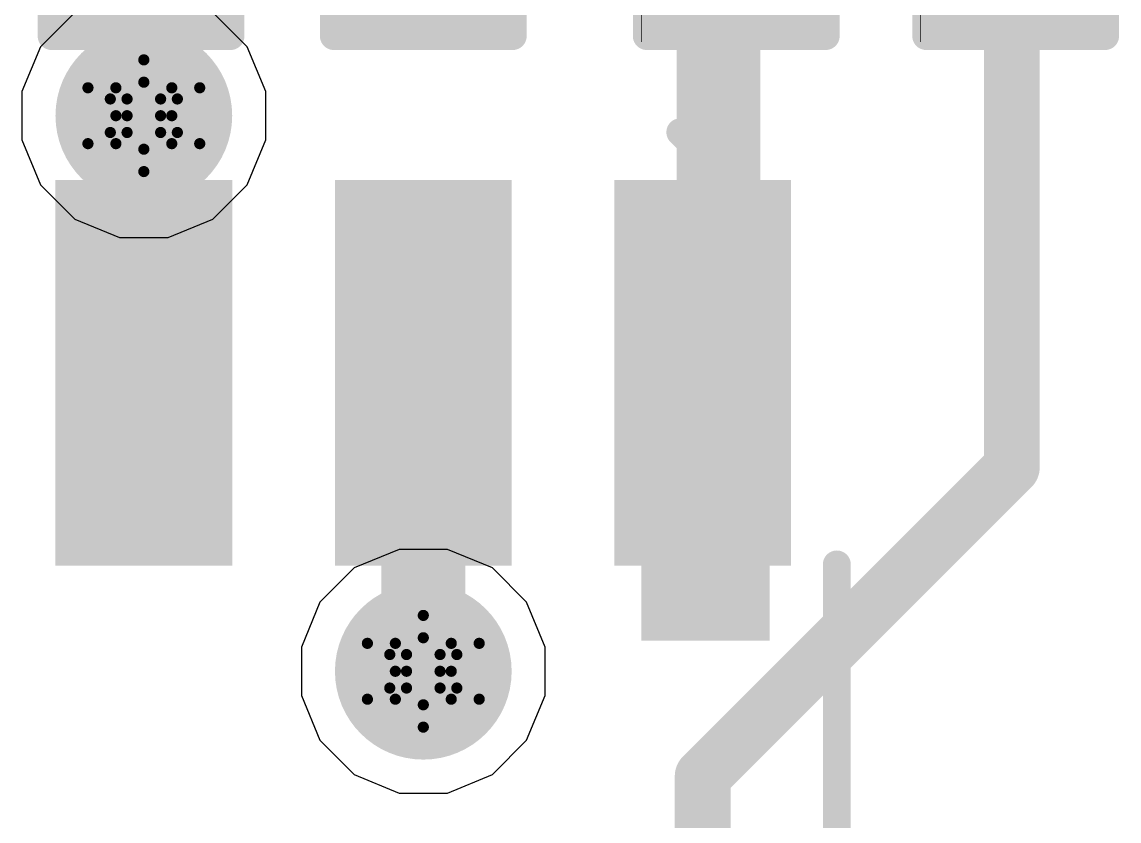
# Model space of a CAD drawing. Header units: inches. Extents: x -5 to 5328, y -4 to 5281.
# Drawn here: x 119.689 to 124.676, y 24.76 to 28.394 of the extents above; entities that cross this region are included whole.
import ezdxf

# ---------------------------------------------------------------- set-up
doc = ezdxf.new("R2010")
doc.units = ezdxf.units.IN
for name, color, linetype in [('Bottom Layer', 5, 'Continuous'), ('Bottom Solder', 6, 'Continuous'), ('Drill Drawing', 1, 'Continuous'), ('Layer 1', 16, 'Continuous'), ('Layer 2', 76, 'Continuous'), ('Top Layer', 1, 'Continuous'), ('Top Overlay', 2, 'Continuous'), ('Top Paste', 8, 'Continuous'), ('Top Solder', 216, 'Continuous'), ('Via Holes', 16, 'Continuous')]:
    doc.layers.add(name, color=color, linetype=linetype)

# ---------------------------------------------------------------- blocks, each defined once
blk = doc.blocks.new('SOIC_8_0_154___3_90___W______9')
at = {"layer": 'Top Layer'}
for points in [[(-3.474999399999999, 1.6050006), (-3.474999399999999, 2.2049994), (-1.92499996, 2.2049994), (-1.92499996, 1.6050006)], [(-3.474999399999999, 0.3350005999999998), (-3.474999399999999, 0.9349993999999998), (-1.92499996, 0.9349994), (-1.92499996, 0.3350006000000001)], [(-3.474999399999999, -0.9349994), (-3.474999399999999, -0.3350006000000001), (-1.92499996, -0.3350005999999998), (-1.92499996, -0.9349993999999998)]]:
    blk.add_hatch(color=1, dxfattribs=at).paths.add_polyline_path(points)
at = {"layer": 'Top Overlay'}
blk.add_hatch(color=2, dxfattribs=at).paths.add_polyline_path([(-1.8381091, 1.62560508), (-1.4825091, 1.62560508), (-1.4825091, 2.20980508), (-1.8381091, 2.20980508)])
at = {"layer": 'Top Paste'}
for points in [[(-3.474999399999999, 1.6050006), (-3.474999399999999, 2.2049994), (-1.92499996, 2.2049994), (-1.92499996, 1.6050006)], [(-3.474999399999999, 0.3350005999999998), (-3.474999399999999, 0.9349993999999998), (-1.92499996, 0.9349994), (-1.92499996, 0.3350006000000001)], [(-3.474999399999999, -0.9349994), (-3.474999399999999, -0.3350006000000001), (-1.92499996, -0.3350005999999998), (-1.92499996, -0.9349993999999998)]]:
    blk.add_hatch(color=8, dxfattribs=at).paths.add_polyline_path(points)
at = {"layer": 'Top Solder'}
for points in [[(-3.5765994, 1.5034006), (-3.5765994, 2.3065994), (-1.82339996, 2.3065994), (-1.82339996, 1.5034006)], [(-3.5765994, 0.2334005999999998), (-3.5765994, 1.0365994), (-1.82339996, 1.0365994), (-1.82339996, 0.2334006000000002)], [(-3.5765994, -1.0365994), (-3.5765994, -0.2334006000000002), (-1.82339996, -0.2334005999999998), (-1.82339996, -1.0365994)]]:
    blk.add_hatch(color=216, dxfattribs=at).paths.add_polyline_path(points)
at = {"layer": 'Top Overlay'}
for points in [[(1.8034, 2.5146, 0.127, 0.127, 0), (-1.8288, 2.5146, 0.127, 0.127, 0)], [(-3.79400054, 1.8034, 0.127, 0.127, 0), (-3.79400308, 2.0574, 0.127, 0.127, 0)], [(-3.66700054, 1.9304, 0.127, 0.127, 0), (-3.79400308, 2.0574, 0.127, 0.127, 0)], [(-3.79400054, 1.8034, 0.127, 0.127, 0), (-3.66700054, 1.9304, 0.127, 0.127, 0)]]:
    blk.add_lwpolyline(points, format="xyseb", dxfattribs=at)
for points in [[(-1.86055, 2.5146, 0.0635, 0.0635, 1), (-1.79705, 2.5146, 0.0635, 0.0635, 1)], [(-3.82575308, 2.0574, 0.0635, 0.0635, 1), (-3.76225308, 2.0574, 0.0635, 0.0635, 1)], [(-3.82575308, 2.0574, 0.0635, 0.0635, 1), (-3.76225308, 2.0574, 0.0635, 0.0635, 1)], [(-3.69875054, 1.9304, 0.0635, 0.0635, 1), (-3.63525054, 1.9304, 0.0635, 0.0635, 1)], [(-3.69875054, 1.9304, 0.0635, 0.0635, 1), (-3.63525054, 1.9304, 0.0635, 0.0635, 1)], [(-3.82575054, 1.8034, 0.0635, 0.0635, 1), (-3.76225054, 1.8034, 0.0635, 0.0635, 1)], [(-3.82575054, 1.8034, 0.0635, 0.0635, 1), (-3.76225054, 1.8034, 0.0635, 0.0635, 1)]]:
    blk.add_lwpolyline(points, format="xyseb", close=True, dxfattribs=at)
blk = doc.blocks.new('R___0402_78')
at = {"layer": 'Top Layer'}
for points in [[(-0.6985, -0.3175), (-0.6985, 0.3174999999999999), (-0.2413000000000001, 0.3175), (-0.2412999999999999, -0.3174999999999999)], [(0.2413000000000001, -0.3175), (0.2412999999999999, 0.3174999999999999), (0.6985, 0.3175), (0.6985, -0.3174999999999999)]]:
    blk.add_hatch(color=1, dxfattribs=at).paths.add_polyline_path(points)
at = {"layer": 'Top Paste'}
for points in [[(-0.6985, -0.3175), (-0.6985, 0.3174999999999999), (-0.2413000000000001, 0.3175), (-0.2412999999999999, -0.3174999999999999)], [(0.2413000000000001, -0.3175), (0.2412999999999999, 0.3174999999999999), (0.6985, 0.3175), (0.6985, -0.3174999999999999)]]:
    blk.add_hatch(color=8, dxfattribs=at).paths.add_polyline_path(points)
at = {"layer": 'Top Solder'}
for points in [[(-0.75350116, -0.3725011600000001), (-0.75350116, 0.3725011599999999), (-0.18629884, 0.3725011600000001), (-0.1862988399999999, -0.3725011599999999)], [(0.18629884, -0.3725011600000001), (0.1862988399999999, 0.3725011599999999), (0.75350116, 0.3725011600000001), (0.75350116, -0.3725011599999999)]]:
    blk.add_hatch(color=216, dxfattribs=at).paths.add_polyline_path(points)
at = {"layer": 'Top Overlay'}
for points in [[(-0.7874, -0.4064, 0.127, 0.127, 0), (-0.7874, 0.4064, 0.127, 0.127, 0)], [(0.7874, 0.4064, 0.127, 0.127, 0), (-0.7874, 0.4064, 0.127, 0.127, 0)], [(0.7874, -0.4064, 0.127, 0.127, 0), (0.7874, 0.4064, 0.127, 0.127, 0)], [(0.7874, -0.4064, 0.127, 0.127, 0), (-0.7874, -0.4064, 0.127, 0.127, 0)], [(0.8128, -0.4318, 0.0032258, 0.0032258, 0), (-0.8128, -0.4318, 0.0032258, 0.0032258, 0)]]:
    blk.add_lwpolyline(points, format="xyseb", dxfattribs=at)
for points in [[(-0.8191499999999999, 0.4064, 0.0635, 0.0635, 1), (-0.7556499999999999, 0.4064, 0.0635, 0.0635, 1)], [(-0.8191499999999999, 0.4064, 0.0635, 0.0635, 1), (-0.7556499999999999, 0.4064, 0.0635, 0.0635, 1)], [(0.7556499999999999, 0.4064, 0.0635, 0.0635, 1), (0.8191499999999999, 0.4064, 0.0635, 0.0635, 1)], [(0.7556499999999999, 0.4064, 0.0635, 0.0635, 1), (0.8191499999999999, 0.4064, 0.0635, 0.0635, 1)], [(-0.8191499999999999, -0.4064, 0.0635, 0.0635, 1), (-0.7556499999999999, -0.4064, 0.0635, 0.0635, 1)], [(-0.8191499999999999, -0.4064, 0.0635, 0.0635, 1), (-0.7556499999999999, -0.4064, 0.0635, 0.0635, 1)], [(0.7556499999999999, -0.4064, 0.0635, 0.0635, 1), (0.8191499999999999, -0.4064, 0.0635, 0.0635, 1)], [(0.7556499999999999, -0.4064, 0.0635, 0.0635, 1), (0.8191499999999999, -0.4064, 0.0635, 0.0635, 1)], [(-0.81360518, -0.4318, 0.0016129, 0.0016129, 1), (-0.8119948199999999, -0.4318, 0.0016129, 0.0016129, 1)], [(0.8119948199999999, -0.4318, 0.0016129, 0.0016129, 1), (0.81360518, -0.4318, 0.0016129, 0.0016129, 1)]]:
    blk.add_lwpolyline(points, format="xyseb", close=True, dxfattribs=at)
blk = doc.blocks.new('R___0402_79')
at = {"layer": 'Top Layer'}
for points in [[(-0.6985, -0.3175), (-0.6985, 0.3174999999999999), (-0.2413000000000001, 0.3175), (-0.2412999999999999, -0.3174999999999999)], [(0.2413000000000001, -0.3175), (0.2412999999999999, 0.3174999999999999), (0.6985, 0.3175), (0.6985, -0.3174999999999999)]]:
    blk.add_hatch(color=1, dxfattribs=at).paths.add_polyline_path(points)
at = {"layer": 'Top Paste'}
for points in [[(-0.6985, -0.3175), (-0.6985, 0.3174999999999999), (-0.2413000000000001, 0.3175), (-0.2412999999999999, -0.3174999999999999)], [(0.2413000000000001, -0.3175), (0.2412999999999999, 0.3174999999999999), (0.6985, 0.3175), (0.6985, -0.3174999999999999)]]:
    blk.add_hatch(color=8, dxfattribs=at).paths.add_polyline_path(points)
at = {"layer": 'Top Solder'}
for points in [[(-0.75350116, -0.3725011600000001), (-0.75350116, 0.3725011599999999), (-0.18629884, 0.3725011600000001), (-0.1862988399999999, -0.3725011599999999)], [(0.18629884, -0.3725011600000001), (0.1862988399999999, 0.3725011599999999), (0.75350116, 0.3725011600000001), (0.75350116, -0.3725011599999999)]]:
    blk.add_hatch(color=216, dxfattribs=at).paths.add_polyline_path(points)
at = {"layer": 'Top Overlay'}
for points in [[(-0.7874, -0.4064, 0.127, 0.127, 0), (-0.7874, 0.4064, 0.127, 0.127, 0)], [(0.7874, 0.4064, 0.127, 0.127, 0), (-0.7874, 0.4064, 0.127, 0.127, 0)], [(0.7874, -0.4064, 0.127, 0.127, 0), (0.7874, 0.4064, 0.127, 0.127, 0)], [(0.7874, -0.4064, 0.127, 0.127, 0), (-0.7874, -0.4064, 0.127, 0.127, 0)], [(0.8128, -0.4318, 0.0032258, 0.0032258, 0), (-0.8128, -0.4318, 0.0032258, 0.0032258, 0)]]:
    blk.add_lwpolyline(points, format="xyseb", dxfattribs=at)
for points in [[(-0.8191499999999999, 0.4064, 0.0635, 0.0635, 1), (-0.7556499999999999, 0.4064, 0.0635, 0.0635, 1)], [(-0.8191499999999999, 0.4064, 0.0635, 0.0635, 1), (-0.7556499999999999, 0.4064, 0.0635, 0.0635, 1)], [(0.7556499999999999, 0.4064, 0.0635, 0.0635, 1), (0.8191499999999999, 0.4064, 0.0635, 0.0635, 1)], [(0.7556499999999999, 0.4064, 0.0635, 0.0635, 1), (0.8191499999999999, 0.4064, 0.0635, 0.0635, 1)], [(-0.8191499999999999, -0.4064, 0.0635, 0.0635, 1), (-0.7556499999999999, -0.4064, 0.0635, 0.0635, 1)], [(-0.8191499999999999, -0.4064, 0.0635, 0.0635, 1), (-0.7556499999999999, -0.4064, 0.0635, 0.0635, 1)], [(0.7556499999999999, -0.4064, 0.0635, 0.0635, 1), (0.8191499999999999, -0.4064, 0.0635, 0.0635, 1)], [(0.7556499999999999, -0.4064, 0.0635, 0.0635, 1), (0.8191499999999999, -0.4064, 0.0635, 0.0635, 1)], [(-0.81360518, -0.4318, 0.0016129, 0.0016129, 1), (-0.8119948199999999, -0.4318, 0.0016129, 0.0016129, 1)], [(0.8119948199999999, -0.4318, 0.0016129, 0.0016129, 1), (0.81360518, -0.4318, 0.0016129, 0.0016129, 1)]]:
    blk.add_lwpolyline(points, format="xyseb", close=True, dxfattribs=at)
blk = doc.blocks.new('C___0402_164')
at = {"layer": 'Top Layer'}
for points in [[(-0.6985, -0.3175), (-0.6985, 0.3174999999999999), (-0.2413000000000001, 0.3175), (-0.2412999999999999, -0.3174999999999999)], [(0.2413025400000001, -0.3175), (0.2413025399999999, 0.3174999999999999), (0.6985025399999999, 0.3175), (0.6985025399999999, -0.3174999999999999)]]:
    blk.add_hatch(color=1, dxfattribs=at).paths.add_polyline_path(points)
at = {"layer": 'Top Paste'}
for points in [[(-0.6985, -0.3175), (-0.6985, 0.3174999999999999), (-0.2413000000000001, 0.3175), (-0.2412999999999999, -0.3174999999999999)], [(0.2413025400000001, -0.3175), (0.2413025399999999, 0.3174999999999999), (0.6985025399999999, 0.3175), (0.6985025399999999, -0.3174999999999999)]]:
    blk.add_hatch(color=8, dxfattribs=at).paths.add_polyline_path(points)
at = {"layer": 'Top Solder'}
for points in [[(-0.7584998799999999, -0.3774998800000001), (-0.7584998799999999, 0.3774998799999999), (-0.1813001200000001, 0.3774998800000001), (-0.1813001199999999, -0.3774998799999999)], [(0.1813026600000001, -0.3774998800000001), (0.1813026599999999, 0.3774998799999999), (0.75850242, 0.3774998800000001), (0.75850242, -0.3774998799999999)]]:
    blk.add_hatch(color=216, dxfattribs=at).paths.add_polyline_path(points)
at = {"layer": 'Top Overlay'}
for points in [[(-0.2794, 0.4064, 0.127, 0.127, 0), (-0.7874, 0.4064, 0.127, 0.127, 0)], [(-0.7874, -0.4064, 0.127, 0.127, 0), (-0.7874, 0.4064, 0.127, 0.127, 0)], [(0.7874, 0.4064, 0.127, 0.127, 0), (0.27940254, 0.40640254, 0.127, 0.127, 0)], [(0.7874, -0.4064, 0.127, 0.127, 0), (0.7874, 0.4064, 0.127, 0.127, 0)], [(-0.2794, -0.4064, 0.127, 0.127, 0), (-0.7874, -0.4064, 0.127, 0.127, 0)], [(0.27940254, -0.40640254, 0.127, 0.127, 0), (0.7874, -0.4064, 0.127, 0.127, 0)]]:
    blk.add_lwpolyline(points, format="xyseb", dxfattribs=at)
for points in [[(-0.8191499999999999, 0.4064, 0.0635, 0.0635, 1), (-0.7556499999999999, 0.4064, 0.0635, 0.0635, 1)], [(-0.8191499999999999, 0.4064, 0.0635, 0.0635, 1), (-0.7556499999999999, 0.4064, 0.0635, 0.0635, 1)], [(-0.31115, 0.4064, 0.0635, 0.0635, 1), (-0.24765, 0.4064, 0.0635, 0.0635, 1)], [(0.24765254, 0.40640254, 0.0635, 0.0635, 1), (0.31115254, 0.40640254, 0.0635, 0.0635, 1)], [(0.7556499999999999, 0.4064, 0.0635, 0.0635, 1), (0.8191499999999999, 0.4064, 0.0635, 0.0635, 1)], [(0.7556499999999999, 0.4064, 0.0635, 0.0635, 1), (0.8191499999999999, 0.4064, 0.0635, 0.0635, 1)], [(-0.8191499999999999, -0.4064, 0.0635, 0.0635, 1), (-0.7556499999999999, -0.4064, 0.0635, 0.0635, 1)], [(-0.8191499999999999, -0.4064, 0.0635, 0.0635, 1), (-0.7556499999999999, -0.4064, 0.0635, 0.0635, 1)], [(-0.31115, -0.4064, 0.0635, 0.0635, 1), (-0.24765, -0.4064, 0.0635, 0.0635, 1)], [(0.24765254, -0.40640254, 0.0635, 0.0635, 1), (0.31115254, -0.40640254, 0.0635, 0.0635, 1)], [(0.7556499999999999, -0.4064, 0.0635, 0.0635, 1), (0.8191499999999999, -0.4064, 0.0635, 0.0635, 1)], [(0.7556499999999999, -0.4064, 0.0635, 0.0635, 1), (0.8191499999999999, -0.4064, 0.0635, 0.0635, 1)]]:
    blk.add_lwpolyline(points, format="xyseb", close=True, dxfattribs=at)
blk = doc.blocks.new('C___0402_165')
at = {"layer": 'Top Layer'}
for points in [[(-0.6985, -0.3175), (-0.6985, 0.3174999999999999), (-0.2413000000000001, 0.3175), (-0.2412999999999999, -0.3174999999999999)], [(0.2413000000000001, -0.3175), (0.2412999999999999, 0.3174999999999999), (0.6985, 0.3175), (0.6985, -0.3174999999999999)]]:
    blk.add_hatch(color=1, dxfattribs=at).paths.add_polyline_path(points)
at = {"layer": 'Top Paste'}
for points in [[(-0.6985, -0.3175), (-0.6985, 0.3174999999999999), (-0.2413000000000001, 0.3175), (-0.2412999999999999, -0.3174999999999999)], [(0.2413000000000001, -0.3175), (0.2412999999999999, 0.3174999999999999), (0.6985, 0.3175), (0.6985, -0.3174999999999999)]]:
    blk.add_hatch(color=8, dxfattribs=at).paths.add_polyline_path(points)
at = {"layer": 'Top Solder'}
for points in [[(-0.7584998799999999, -0.3774998800000001), (-0.7584998799999999, 0.3774998799999999), (-0.1813001200000001, 0.3774998800000001), (-0.1813001199999999, -0.3774998799999999)], [(0.1813001200000001, -0.3774998800000001), (0.1813001199999999, 0.3774998799999999), (0.7584998799999999, 0.3774998800000001), (0.7584998799999999, -0.3774998799999999)]]:
    blk.add_hatch(color=216, dxfattribs=at).paths.add_polyline_path(points)
at = {"layer": 'Top Overlay'}
for points in [[(-0.2794, 0.4064, 0.127, 0.127, 0), (-0.7874, 0.4064, 0.127, 0.127, 0)], [(-0.7874, -0.4064, 0.127, 0.127, 0), (-0.7874, 0.4064, 0.127, 0.127, 0)], [(0.7874, 0.4064, 0.127, 0.127, 0), (0.2794, 0.4064, 0.127, 0.127, 0)], [(0.7874, -0.4064, 0.127, 0.127, 0), (0.7874, 0.4064, 0.127, 0.127, 0)], [(-0.2794, -0.4064, 0.127, 0.127, 0), (-0.7874, -0.4064, 0.127, 0.127, 0)], [(0.7874, -0.4064, 0.127, 0.127, 0), (0.2794, -0.4064, 0.127, 0.127, 0)]]:
    blk.add_lwpolyline(points, format="xyseb", dxfattribs=at)
for points in [[(-0.8191499999999999, 0.4064, 0.0635, 0.0635, 1), (-0.7556499999999999, 0.4064, 0.0635, 0.0635, 1)], [(-0.8191499999999999, 0.4064, 0.0635, 0.0635, 1), (-0.7556499999999999, 0.4064, 0.0635, 0.0635, 1)], [(-0.31115, 0.4064, 0.0635, 0.0635, 1), (-0.24765, 0.4064, 0.0635, 0.0635, 1)], [(0.24765, 0.4064, 0.0635, 0.0635, 1), (0.31115, 0.4064, 0.0635, 0.0635, 1)], [(0.7556499999999999, 0.4064, 0.0635, 0.0635, 1), (0.8191499999999999, 0.4064, 0.0635, 0.0635, 1)], [(0.7556499999999999, 0.4064, 0.0635, 0.0635, 1), (0.8191499999999999, 0.4064, 0.0635, 0.0635, 1)], [(-0.8191499999999999, -0.4064, 0.0635, 0.0635, 1), (-0.7556499999999999, -0.4064, 0.0635, 0.0635, 1)], [(-0.8191499999999999, -0.4064, 0.0635, 0.0635, 1), (-0.7556499999999999, -0.4064, 0.0635, 0.0635, 1)], [(-0.31115, -0.4064, 0.0635, 0.0635, 1), (-0.24765, -0.4064, 0.0635, 0.0635, 1)], [(0.24765, -0.4064, 0.0635, 0.0635, 1), (0.31115, -0.4064, 0.0635, 0.0635, 1)], [(0.7556499999999999, -0.4064, 0.0635, 0.0635, 1), (0.8191499999999999, -0.4064, 0.0635, 0.0635, 1)], [(0.7556499999999999, -0.4064, 0.0635, 0.0635, 1), (0.8191499999999999, -0.4064, 0.0635, 0.0635, 1)]]:
    blk.add_lwpolyline(points, format="xyseb", close=True, dxfattribs=at)

msp = doc.modelspace()

# ---------------------------------------------------------------- hatches: boundary and pattern name
at = {"layer": 'Bottom Layer'}
h = msp.add_hatch(color=5, dxfattribs=at)
edge = h.paths.add_edge_path()
edge.add_arc((120.2433587, 27.96746248), 0.2999994, 0, 360)
h = msp.add_hatch(color=5, dxfattribs=at)
edge = h.paths.add_edge_path()
edge.add_arc((121.51349078, 25.44141978), 0.2999994, 0, 360)
at = {"layer": 'Bottom Solder'}
h = msp.add_hatch(color=6, dxfattribs=at)
edge = h.paths.add_edge_path()
edge.add_arc((120.2433587, 27.96746248), 0.4015993999999999, 0, 360)
h = msp.add_hatch(color=6, dxfattribs=at)
edge = h.paths.add_edge_path()
edge.add_arc((121.51349078, 25.44141978), 0.4015993999999999, 0, 360)
at = {"layer": 'Layer 1'}
h = msp.add_hatch(color=16, dxfattribs=at)
edge = h.paths.add_edge_path()
edge.add_arc((120.2433587, 27.96746248), 0.2999994, 0, 360)
h = msp.add_hatch(color=16, dxfattribs=at)
edge = h.paths.add_edge_path()
edge.add_arc((121.51349078, 25.44141978), 0.2999994, 0, 360)
at = {"layer": 'Layer 2'}
h = msp.add_hatch(color=76, dxfattribs=at)
edge = h.paths.add_edge_path()
edge.add_arc((120.2433587, 27.96746248), 0.2999994, 0, 360)
h = msp.add_hatch(color=76, dxfattribs=at)
edge = h.paths.add_edge_path()
edge.add_arc((121.51349078, 25.44141978), 0.2999994, 0, 360)
at = {"layer": 'Top Layer'}
h = msp.add_hatch(color=1, dxfattribs=at)
edge = h.paths.add_edge_path()
edge.add_arc((120.2433587, 27.96746248), 0.2999994, 0, 360)
h = msp.add_hatch(color=1, dxfattribs=at)
edge = h.paths.add_edge_path()
edge.add_arc((121.51349078, 25.44141978), 0.2999994, 0, 360)
at = {"layer": 'Top Solder'}
h = msp.add_hatch(color=216, dxfattribs=at)
edge = h.paths.add_edge_path()
edge.add_arc((120.2433587, 27.96746248), 0.4015993999999999, 0, 360)
h = msp.add_hatch(color=216, dxfattribs=at)
edge = h.paths.add_edge_path()
edge.add_arc((121.51349078, 25.44141978), 0.4015993999999999, 0, 360)
at = {"layer": 'Via Holes'}
h = msp.add_hatch(color=7, dxfattribs=at)
edge = h.paths.add_edge_path()
edge.add_arc((120.2433587, 27.96746248), 0.1499997, 0, 360)
h = msp.add_hatch(color=7, dxfattribs=at)
edge = h.paths.add_edge_path()
edge.add_arc((121.51349078, 25.44141978), 0.1499997, 0, 360)

# ---------------------------------------------------------------- linework, layer by layer
at = {"layer": 'Bottom Layer'}
for p, q in [((119.92954424, 28.43712118), (119.7737, 28.28127694)), ((120.7130174, 28.28127694), (120.55717316, 28.43712118)), ((119.7737, 28.28127694), (119.6893593, 28.07766037999999)), ((120.7973581, 28.07766037999999), (120.7130174, 28.28127694)), ((119.6893593, 28.07766037999999), (119.6893593, 27.85726458)), ((120.7973581, 27.85726458), (120.7973581, 28.07766037999999)), ((119.6893593, 27.85726458), (119.7737, 27.65364802)), ((120.7130174, 27.65364802), (120.7973581, 27.85726458)), ((119.7737, 27.65364802), (119.92954424, 27.49780377999999)), ((120.55717316, 27.49780377999999), (120.7130174, 27.65364802)), ((119.92954424, 27.49780377999999), (120.1331608, 27.41346308)), ((120.3535566, 27.41346308), (120.55717316, 27.49780377999999)), ((120.1331608, 27.41346308), (120.3535566, 27.41346308))]:
    msp.add_line(p, q, dxfattribs=at)
at = {"layer": 'Drill Drawing'}
for points in [[(120.1163587, 28.09446248, 0.0508, 0.0508, 0), (120.2433587, 28.22146248, 0.0508, 0.0508, 0)], [(120.2433587, 28.22146248, 0.0508, 0.0508, 0), (120.3703587, 28.09446248, 0.0508, 0.0508, 0)], [(120.1671587, 28.04366248, 0.0508, 0.0508, 0), (120.2433587, 28.11986248, 0.0508, 0.0508, 0)], [(120.2433587, 28.11986248, 0.0508, 0.0508, 0), (120.3195587, 28.04366248, 0.0508, 0.0508, 0)], [(119.9893587, 28.09446248, 0.0508, 0.0508, 0), (120.1163587, 27.96746248, 0.0508, 0.0508, 0)], [(119.9893587, 28.09446248, 0.0508, 0.0508, 0), (120.1163587, 28.09446248, 0.0508, 0.0508, 0)], [(120.3703587, 28.09446248, 0.0508, 0.0508, 0), (120.4973587, 28.09446248, 0.0508, 0.0508, 0)], [(120.3703587, 27.96746248, 0.0508, 0.0508, 0), (120.4973587, 28.09446248, 0.0508, 0.0508, 0)], [(120.0909587, 28.04366248, 0.0508, 0.0508, 0), (120.1671587, 27.96746248, 0.0508, 0.0508, 0)], [(120.0909587, 28.04366248, 0.0508, 0.0508, 0), (120.1671587, 28.04366248, 0.0508, 0.0508, 0)], [(120.3195587, 28.04366248, 0.0508, 0.0508, 0), (120.3957587, 28.04366248, 0.0508, 0.0508, 0)], [(120.3195587, 27.96746248, 0.0508, 0.0508, 0), (120.3957587, 28.04366248, 0.0508, 0.0508, 0)], [(119.9893587, 27.84046248, 0.0508, 0.0508, 0), (120.1163587, 27.96746248, 0.0508, 0.0508, 0)], [(120.0909587, 27.89126248, 0.0508, 0.0508, 0), (120.1671587, 27.96746248, 0.0508, 0.0508, 0)], [(120.3195587, 27.96746248, 0.0508, 0.0508, 0), (120.3957587, 27.89126248, 0.0508, 0.0508, 0)], [(120.3703587, 27.96746248, 0.0508, 0.0508, 0), (120.4973587, 27.84046248, 0.0508, 0.0508, 0)], [(120.0909587, 27.89126248, 0.0508, 0.0508, 0), (120.1671587, 27.89126248, 0.0508, 0.0508, 0)], [(120.1671587, 27.89126248, 0.0508, 0.0508, 0), (120.2433587, 27.81506248, 0.0508, 0.0508, 0)], [(120.2433587, 27.81506248, 0.0508, 0.0508, 0), (120.3195587, 27.89126248, 0.0508, 0.0508, 0)], [(120.3195587, 27.89126248, 0.0508, 0.0508, 0), (120.3957587, 27.89126248, 0.0508, 0.0508, 0)], [(119.9893587, 27.84046248, 0.0508, 0.0508, 0), (120.1163587, 27.84046248, 0.0508, 0.0508, 0)], [(120.1163587, 27.84046248, 0.0508, 0.0508, 0), (120.2433587, 27.71346248, 0.0508, 0.0508, 0)], [(120.2433587, 27.71346248, 0.0508, 0.0508, 0), (120.3703587, 27.84046248, 0.0508, 0.0508, 0)], [(120.3703587, 27.84046248, 0.0508, 0.0508, 0), (120.4973587, 27.84046248, 0.0508, 0.0508, 0)], [(121.38649078, 25.56841978, 0.0508, 0.0508, 0), (121.51349078, 25.69541978, 0.0508, 0.0508, 0)], [(121.51349078, 25.69541978, 0.0508, 0.0508, 0), (121.64049078, 25.56841978, 0.0508, 0.0508, 0)], [(121.25949078, 25.56841978, 0.0508, 0.0508, 0), (121.38649078, 25.44141978, 0.0508, 0.0508, 0)], [(121.25949078, 25.56841978, 0.0508, 0.0508, 0), (121.38649078, 25.56841978, 0.0508, 0.0508, 0)], [(121.43729078, 25.51761978, 0.0508, 0.0508, 0), (121.51349078, 25.59381978, 0.0508, 0.0508, 0)], [(121.51349078, 25.59381978, 0.0508, 0.0508, 0), (121.58969078, 25.51761978, 0.0508, 0.0508, 0)], [(121.64049078, 25.56841978, 0.0508, 0.0508, 0), (121.76749078, 25.56841978, 0.0508, 0.0508, 0)], [(121.64049078, 25.44141978, 0.0508, 0.0508, 0), (121.76749078, 25.56841978, 0.0508, 0.0508, 0)], [(121.36109078, 25.51761978, 0.0508, 0.0508, 0), (121.43729078, 25.44141978, 0.0508, 0.0508, 0)], [(121.36109078, 25.51761978, 0.0508, 0.0508, 0), (121.43729078, 25.51761978, 0.0508, 0.0508, 0)], [(121.58969078, 25.51761978, 0.0508, 0.0508, 0), (121.66589078, 25.51761978, 0.0508, 0.0508, 0)], [(121.58969078, 25.44141978, 0.0508, 0.0508, 0), (121.66589078, 25.51761978, 0.0508, 0.0508, 0)], [(121.25949078, 25.31441978, 0.0508, 0.0508, 0), (121.38649078, 25.44141978, 0.0508, 0.0508, 0)], [(121.36109078, 25.36521978, 0.0508, 0.0508, 0), (121.43729078, 25.44141978, 0.0508, 0.0508, 0)], [(121.58969078, 25.44141978, 0.0508, 0.0508, 0), (121.66589078, 25.36521978, 0.0508, 0.0508, 0)], [(121.64049078, 25.44141978, 0.0508, 0.0508, 0), (121.76749078, 25.31441978, 0.0508, 0.0508, 0)], [(121.36109078, 25.36521978, 0.0508, 0.0508, 0), (121.43729078, 25.36521978, 0.0508, 0.0508, 0)], [(121.43729078, 25.36521978, 0.0508, 0.0508, 0), (121.51349078, 25.28901978, 0.0508, 0.0508, 0)], [(121.51349078, 25.28901978, 0.0508, 0.0508, 0), (121.58969078, 25.36521978, 0.0508, 0.0508, 0)], [(121.58969078, 25.36521978, 0.0508, 0.0508, 0), (121.66589078, 25.36521978, 0.0508, 0.0508, 0)], [(121.25949078, 25.31441978, 0.0508, 0.0508, 0), (121.38649078, 25.31441978, 0.0508, 0.0508, 0)], [(121.38649078, 25.31441978, 0.0508, 0.0508, 0), (121.51349078, 25.18741978, 0.0508, 0.0508, 0)], [(121.51349078, 25.18741978, 0.0508, 0.0508, 0), (121.64049078, 25.31441978, 0.0508, 0.0508, 0)], [(121.64049078, 25.31441978, 0.0508, 0.0508, 0), (121.76749078, 25.31441978, 0.0508, 0.0508, 0)]]:
    msp.add_lwpolyline(points, format="xyseb", dxfattribs=at)
for points in [[(120.2306587, 28.22146248, 0.0254, 0.0254, 1), (120.2560587, 28.22146248, 0.0254, 0.0254, 1)], [(120.2306587, 28.22146248, 0.0254, 0.0254, 1), (120.2560587, 28.22146248, 0.0254, 0.0254, 1)], [(120.2306587, 28.11986248, 0.0254, 0.0254, 1), (120.2560587, 28.11986248, 0.0254, 0.0254, 1)], [(120.2306587, 28.11986248, 0.0254, 0.0254, 1), (120.2560587, 28.11986248, 0.0254, 0.0254, 1)], [(119.9766587, 28.09446248, 0.0254, 0.0254, 1), (120.0020587, 28.09446248, 0.0254, 0.0254, 1)], [(119.9766587, 28.09446248, 0.0254, 0.0254, 1), (120.0020587, 28.09446248, 0.0254, 0.0254, 1)], [(120.1036587, 28.09446248, 0.0254, 0.0254, 1), (120.1290587, 28.09446248, 0.0254, 0.0254, 1)], [(120.1036587, 28.09446248, 0.0254, 0.0254, 1), (120.1290587, 28.09446248, 0.0254, 0.0254, 1)], [(120.3576587, 28.09446248, 0.0254, 0.0254, 1), (120.3830587, 28.09446248, 0.0254, 0.0254, 1)], [(120.3576587, 28.09446248, 0.0254, 0.0254, 1), (120.3830587, 28.09446248, 0.0254, 0.0254, 1)], [(120.4846587, 28.09446248, 0.0254, 0.0254, 1), (120.5100587, 28.09446248, 0.0254, 0.0254, 1)], [(120.4846587, 28.09446248, 0.0254, 0.0254, 1), (120.5100587, 28.09446248, 0.0254, 0.0254, 1)], [(120.0782587, 28.04366248, 0.0254, 0.0254, 1), (120.1036587, 28.04366248, 0.0254, 0.0254, 1)], [(120.0782587, 28.04366248, 0.0254, 0.0254, 1), (120.1036587, 28.04366248, 0.0254, 0.0254, 1)], [(120.1544587, 28.04366248, 0.0254, 0.0254, 1), (120.1798587, 28.04366248, 0.0254, 0.0254, 1)], [(120.1544587, 28.04366248, 0.0254, 0.0254, 1), (120.1798587, 28.04366248, 0.0254, 0.0254, 1)], [(120.3068587, 28.04366248, 0.0254, 0.0254, 1), (120.3322587, 28.04366248, 0.0254, 0.0254, 1)], [(120.3068587, 28.04366248, 0.0254, 0.0254, 1), (120.3322587, 28.04366248, 0.0254, 0.0254, 1)], [(120.3830587, 28.04366248, 0.0254, 0.0254, 1), (120.4084587, 28.04366248, 0.0254, 0.0254, 1)], [(120.3830587, 28.04366248, 0.0254, 0.0254, 1), (120.4084587, 28.04366248, 0.0254, 0.0254, 1)], [(120.1036587, 27.96746248, 0.0254, 0.0254, 1), (120.1290587, 27.96746248, 0.0254, 0.0254, 1)], [(120.1036587, 27.96746248, 0.0254, 0.0254, 1), (120.1290587, 27.96746248, 0.0254, 0.0254, 1)], [(120.1544587, 27.96746248, 0.0254, 0.0254, 1), (120.1798587, 27.96746248, 0.0254, 0.0254, 1)], [(120.1544587, 27.96746248, 0.0254, 0.0254, 1), (120.1798587, 27.96746248, 0.0254, 0.0254, 1)], [(120.3068587, 27.96746248, 0.0254, 0.0254, 1), (120.3322587, 27.96746248, 0.0254, 0.0254, 1)], [(120.3068587, 27.96746248, 0.0254, 0.0254, 1), (120.3322587, 27.96746248, 0.0254, 0.0254, 1)], [(120.3576587, 27.96746248, 0.0254, 0.0254, 1), (120.3830587, 27.96746248, 0.0254, 0.0254, 1)], [(120.3576587, 27.96746248, 0.0254, 0.0254, 1), (120.3830587, 27.96746248, 0.0254, 0.0254, 1)], [(120.0782587, 27.89126248, 0.0254, 0.0254, 1), (120.1036587, 27.89126248, 0.0254, 0.0254, 1)], [(120.0782587, 27.89126248, 0.0254, 0.0254, 1), (120.1036587, 27.89126248, 0.0254, 0.0254, 1)], [(120.1544587, 27.89126248, 0.0254, 0.0254, 1), (120.1798587, 27.89126248, 0.0254, 0.0254, 1)], [(120.1544587, 27.89126248, 0.0254, 0.0254, 1), (120.1798587, 27.89126248, 0.0254, 0.0254, 1)], [(120.3068587, 27.89126248, 0.0254, 0.0254, 1), (120.3322587, 27.89126248, 0.0254, 0.0254, 1)], [(120.3068587, 27.89126248, 0.0254, 0.0254, 1), (120.3322587, 27.89126248, 0.0254, 0.0254, 1)], [(120.3830587, 27.89126248, 0.0254, 0.0254, 1), (120.4084587, 27.89126248, 0.0254, 0.0254, 1)], [(120.3830587, 27.89126248, 0.0254, 0.0254, 1), (120.4084587, 27.89126248, 0.0254, 0.0254, 1)], [(119.9766587, 27.84046248, 0.0254, 0.0254, 1), (120.0020587, 27.84046248, 0.0254, 0.0254, 1)], [(119.9766587, 27.84046248, 0.0254, 0.0254, 1), (120.0020587, 27.84046248, 0.0254, 0.0254, 1)], [(120.1036587, 27.84046248, 0.0254, 0.0254, 1), (120.1290587, 27.84046248, 0.0254, 0.0254, 1)], [(120.1036587, 27.84046248, 0.0254, 0.0254, 1), (120.1290587, 27.84046248, 0.0254, 0.0254, 1)], [(120.2306587, 27.81506248, 0.0254, 0.0254, 1), (120.2560587, 27.81506248, 0.0254, 0.0254, 1)], [(120.2306587, 27.81506248, 0.0254, 0.0254, 1), (120.2560587, 27.81506248, 0.0254, 0.0254, 1)], [(120.3576587, 27.84046248, 0.0254, 0.0254, 1), (120.3830587, 27.84046248, 0.0254, 0.0254, 1)], [(120.3576587, 27.84046248, 0.0254, 0.0254, 1), (120.3830587, 27.84046248, 0.0254, 0.0254, 1)], [(120.4846587, 27.84046248, 0.0254, 0.0254, 1), (120.5100587, 27.84046248, 0.0254, 0.0254, 1)], [(120.4846587, 27.84046248, 0.0254, 0.0254, 1), (120.5100587, 27.84046248, 0.0254, 0.0254, 1)], [(120.2306587, 27.71346248, 0.0254, 0.0254, 1), (120.2560587, 27.71346248, 0.0254, 0.0254, 1)], [(120.2306587, 27.71346248, 0.0254, 0.0254, 1), (120.2560587, 27.71346248, 0.0254, 0.0254, 1)], [(121.50079078, 25.69541978, 0.0254, 0.0254, 1), (121.52619078, 25.69541978, 0.0254, 0.0254, 1)], [(121.50079078, 25.69541978, 0.0254, 0.0254, 1), (121.52619078, 25.69541978, 0.0254, 0.0254, 1)], [(121.24679078, 25.56841978, 0.0254, 0.0254, 1), (121.27219078, 25.56841978, 0.0254, 0.0254, 1)], [(121.24679078, 25.56841978, 0.0254, 0.0254, 1), (121.27219078, 25.56841978, 0.0254, 0.0254, 1)], [(121.37379078, 25.56841978, 0.0254, 0.0254, 1), (121.39919078, 25.56841978, 0.0254, 0.0254, 1)], [(121.37379078, 25.56841978, 0.0254, 0.0254, 1), (121.39919078, 25.56841978, 0.0254, 0.0254, 1)], [(121.50079078, 25.59381978, 0.0254, 0.0254, 1), (121.52619078, 25.59381978, 0.0254, 0.0254, 1)], [(121.50079078, 25.59381978, 0.0254, 0.0254, 1), (121.52619078, 25.59381978, 0.0254, 0.0254, 1)], [(121.62779078, 25.56841978, 0.0254, 0.0254, 1), (121.65319078, 25.56841978, 0.0254, 0.0254, 1)], [(121.62779078, 25.56841978, 0.0254, 0.0254, 1), (121.65319078, 25.56841978, 0.0254, 0.0254, 1)], [(121.75479078, 25.56841978, 0.0254, 0.0254, 1), (121.78019078, 25.56841978, 0.0254, 0.0254, 1)], [(121.75479078, 25.56841978, 0.0254, 0.0254, 1), (121.78019078, 25.56841978, 0.0254, 0.0254, 1)], [(121.34839078, 25.51761978, 0.0254, 0.0254, 1), (121.37379078, 25.51761978, 0.0254, 0.0254, 1)], [(121.34839078, 25.51761978, 0.0254, 0.0254, 1), (121.37379078, 25.51761978, 0.0254, 0.0254, 1)], [(121.42459078, 25.51761978, 0.0254, 0.0254, 1), (121.44999078, 25.51761978, 0.0254, 0.0254, 1)], [(121.42459078, 25.51761978, 0.0254, 0.0254, 1), (121.44999078, 25.51761978, 0.0254, 0.0254, 1)], [(121.57699078, 25.51761978, 0.0254, 0.0254, 1), (121.60239078, 25.51761978, 0.0254, 0.0254, 1)], [(121.57699078, 25.51761978, 0.0254, 0.0254, 1), (121.60239078, 25.51761978, 0.0254, 0.0254, 1)], [(121.65319078, 25.51761978, 0.0254, 0.0254, 1), (121.67859078, 25.51761978, 0.0254, 0.0254, 1)], [(121.65319078, 25.51761978, 0.0254, 0.0254, 1), (121.67859078, 25.51761978, 0.0254, 0.0254, 1)], [(121.37379078, 25.44141978, 0.0254, 0.0254, 1), (121.39919078, 25.44141978, 0.0254, 0.0254, 1)], [(121.37379078, 25.44141978, 0.0254, 0.0254, 1), (121.39919078, 25.44141978, 0.0254, 0.0254, 1)], [(121.42459078, 25.44141978, 0.0254, 0.0254, 1), (121.44999078, 25.44141978, 0.0254, 0.0254, 1)], [(121.42459078, 25.44141978, 0.0254, 0.0254, 1), (121.44999078, 25.44141978, 0.0254, 0.0254, 1)], [(121.57699078, 25.44141978, 0.0254, 0.0254, 1), (121.60239078, 25.44141978, 0.0254, 0.0254, 1)], [(121.57699078, 25.44141978, 0.0254, 0.0254, 1), (121.60239078, 25.44141978, 0.0254, 0.0254, 1)], [(121.62779078, 25.44141978, 0.0254, 0.0254, 1), (121.65319078, 25.44141978, 0.0254, 0.0254, 1)], [(121.62779078, 25.44141978, 0.0254, 0.0254, 1), (121.65319078, 25.44141978, 0.0254, 0.0254, 1)], [(121.34839078, 25.36521978, 0.0254, 0.0254, 1), (121.37379078, 25.36521978, 0.0254, 0.0254, 1)], [(121.34839078, 25.36521978, 0.0254, 0.0254, 1), (121.37379078, 25.36521978, 0.0254, 0.0254, 1)], [(121.42459078, 25.36521978, 0.0254, 0.0254, 1), (121.44999078, 25.36521978, 0.0254, 0.0254, 1)], [(121.42459078, 25.36521978, 0.0254, 0.0254, 1), (121.44999078, 25.36521978, 0.0254, 0.0254, 1)], [(121.57699078, 25.36521978, 0.0254, 0.0254, 1), (121.60239078, 25.36521978, 0.0254, 0.0254, 1)], [(121.57699078, 25.36521978, 0.0254, 0.0254, 1), (121.60239078, 25.36521978, 0.0254, 0.0254, 1)], [(121.65319078, 25.36521978, 0.0254, 0.0254, 1), (121.67859078, 25.36521978, 0.0254, 0.0254, 1)], [(121.65319078, 25.36521978, 0.0254, 0.0254, 1), (121.67859078, 25.36521978, 0.0254, 0.0254, 1)], [(121.24679078, 25.31441978, 0.0254, 0.0254, 1), (121.27219078, 25.31441978, 0.0254, 0.0254, 1)], [(121.24679078, 25.31441978, 0.0254, 0.0254, 1), (121.27219078, 25.31441978, 0.0254, 0.0254, 1)], [(121.37379078, 25.31441978, 0.0254, 0.0254, 1), (121.39919078, 25.31441978, 0.0254, 0.0254, 1)], [(121.37379078, 25.31441978, 0.0254, 0.0254, 1), (121.39919078, 25.31441978, 0.0254, 0.0254, 1)], [(121.62779078, 25.31441978, 0.0254, 0.0254, 1), (121.65319078, 25.31441978, 0.0254, 0.0254, 1)], [(121.62779078, 25.31441978, 0.0254, 0.0254, 1), (121.65319078, 25.31441978, 0.0254, 0.0254, 1)], [(121.75479078, 25.31441978, 0.0254, 0.0254, 1), (121.78019078, 25.31441978, 0.0254, 0.0254, 1)], [(121.75479078, 25.31441978, 0.0254, 0.0254, 1), (121.78019078, 25.31441978, 0.0254, 0.0254, 1)], [(121.50079078, 25.28901978, 0.0254, 0.0254, 1), (121.52619078, 25.28901978, 0.0254, 0.0254, 1)], [(121.50079078, 25.28901978, 0.0254, 0.0254, 1), (121.52619078, 25.28901978, 0.0254, 0.0254, 1)], [(121.50079078, 25.18741978, 0.0254, 0.0254, 1), (121.52619078, 25.18741978, 0.0254, 0.0254, 1)], [(121.50079078, 25.18741978, 0.0254, 0.0254, 1), (121.52619078, 25.18741978, 0.0254, 0.0254, 1)]]:
    msp.add_lwpolyline(points, format="xyseb", close=True, dxfattribs=at)
at = {"layer": 'Layer 1'}
for p, q in [((119.92954424, 28.43712118), (119.7737, 28.28127694)), ((120.7130174, 28.28127694), (120.55717316, 28.43712118)), ((119.7737, 28.28127694), (119.6893593, 28.07766037999999)), ((120.7973581, 28.07766037999999), (120.7130174, 28.28127694)), ((119.6893593, 28.07766037999999), (119.6893593, 27.85726458)), ((120.7973581, 27.85726458), (120.7973581, 28.07766037999999)), ((119.6893593, 27.85726458), (119.7737, 27.65364802)), ((120.7130174, 27.65364802), (120.7973581, 27.85726458)), ((119.7737, 27.65364802), (119.92954424, 27.49780377999999)), ((120.55717316, 27.49780377999999), (120.7130174, 27.65364802)), ((119.92954424, 27.49780377999999), (120.1331608, 27.41346308)), ((120.3535566, 27.41346308), (120.55717316, 27.49780377999999)), ((120.1331608, 27.41346308), (120.3535566, 27.41346308))]:
    msp.add_line(p, q, dxfattribs=at)
at = {"layer": 'Layer 2'}
for p, q in [((121.40329288, 25.99541918), (121.19967632, 25.91107848)), ((121.40329288, 25.99541918), (121.19967632, 25.91107848)), ((121.62368868, 25.99541918), (121.40329288, 25.99541918)), ((121.62368868, 25.99541918), (121.40329288, 25.99541918)), ((121.82730524, 25.91107848), (121.62368868, 25.99541918)), ((121.82730524, 25.91107848), (121.62368868, 25.99541918)), ((121.19967632, 25.91107848), (121.04383208, 25.75523424)), ((121.19967632, 25.91107848), (121.04383208, 25.75523424)), ((121.98314948, 25.75523424), (121.82730524, 25.91107848)), ((121.98314948, 25.75523424), (121.82730524, 25.91107848)), ((121.04383208, 25.75523424), (120.95949138, 25.55161768)), ((121.04383208, 25.75523424), (120.95949138, 25.55161768)), ((122.06749018, 25.55161768), (121.98314948, 25.75523424)), ((122.06749018, 25.55161768), (121.98314948, 25.75523424)), ((120.95949138, 25.55161768), (120.95949138, 25.33122188)), ((120.95949138, 25.55161768), (120.95949138, 25.33122188)), ((122.06749018, 25.33122188), (122.06749018, 25.55161768)), ((122.06749018, 25.33122188), (122.06749018, 25.55161768)), ((120.95949138, 25.33122188), (121.04383208, 25.12760532)), ((120.95949138, 25.33122188), (121.04383208, 25.12760532)), ((121.98314948, 25.12760532), (122.06749018, 25.33122188)), ((121.98314948, 25.12760532), (122.06749018, 25.33122188)), ((121.04383208, 25.12760532), (121.19967632, 24.97176108)), ((121.04383208, 25.12760532), (121.19967632, 24.97176108)), ((121.82730524, 24.97176108), (121.98314948, 25.12760532)), ((121.82730524, 24.97176108), (121.98314948, 25.12760532)), ((121.19967632, 24.97176108), (121.40329288, 24.88742038)), ((121.19967632, 24.97176108), (121.40329288, 24.88742038)), ((121.62368868, 24.88742038), (121.82730524, 24.97176108)), ((121.62368868, 24.88742038), (121.82730524, 24.97176108)), ((121.40329288, 24.88742038), (121.62368868, 24.88742038)), ((121.40329288, 24.88742038), (121.62368868, 24.88742038))]:
    msp.add_line(p, q, dxfattribs=at)
at = {"layer": 'Top Layer'}
for points in [[(120.23703664, 27.97378454, 0.3809999999999999, 0.3809999999999999, 0), (120.23703664, 28.6407352, 0.3809999999999999, 0.3809999999999999, 0)], [(122.85496638, 26.86988022, 0.3809999999999999, 0.3809999999999999, 0), (122.85496638, 28.60914014, 0.3809999999999999, 0.3809999999999999, 0)], [(124.18808792, 26.36879664, 0.254, 0.254, 0), (124.18808792, 28.64349872, 0.254, 0.254, 0)], [(120.23703664, 27.97378454, 0.3809999999999999, 0.3809999999999999, 0), (120.24337394, 27.96744724, 0.3809999999999999, 0.3809999999999999, 0)], [(120.24337394, 26.79844018, 0.3809999999999999, 0.3809999999999999, 0), (120.24337394, 27.96744724, 0.3809999999999999, 0.3809999999999999, 0)], [(122.78338918, 26.79830302, 0.3809999999999999, 0.3809999999999999, 0), (122.85496638, 26.86988022, 0.3809999999999999, 0.3809999999999999, 0)], [(120.2433587, 26.79842494, 0.3809999999999999, 0.3809999999999999, 0), (120.24337394, 26.79844018, 0.3809999999999999, 0.3809999999999999, 0)], [(121.51338918, 25.44141978, 0.3809999999999999, 0.3809999999999999, 0), (121.51338918, 26.79830302, 0.3809999999999999, 0.3809999999999999, 0)], [(122.78338918, 24.9640979, 0.254, 0.254, 0), (124.18808792, 26.36879664, 0.254, 0.254, 0)], [(121.51338918, 25.44141978, 0.3809999999999999, 0.3809999999999999, 0), (121.51349078, 25.44141978, 0.3809999999999999, 0.3809999999999999, 0)], [(122.78338918, 21.39830366, 0.254, 0.254, 0), (122.78338918, 24.9640979, 0.254, 0.254, 0)]]:
    msp.add_lwpolyline(points, format="xyseb", dxfattribs=at)
for points in [[(120.14178664, 27.97378454, 0.1905, 0.1905, 1), (120.33228664, 27.97378454, 0.1905, 0.1905, 1)], [(120.14178664, 27.97378454, 0.1905, 0.1905, 1), (120.33228664, 27.97378454, 0.1905, 0.1905, 1)], [(120.14812394, 27.96744724, 0.1905, 0.1905, 1), (120.33862394, 27.96744724, 0.1905, 0.1905, 1)], [(120.14812394, 27.96744724, 0.1905, 0.1905, 1), (120.33862394, 27.96744724, 0.1905, 0.1905, 1)], [(122.75971638, 26.86988022, 0.1905, 0.1905, 1), (122.95021638, 26.86988022, 0.1905, 0.1905, 1)], [(122.75971638, 26.86988022, 0.1905, 0.1905, 1), (122.95021638, 26.86988022, 0.1905, 0.1905, 1)], [(120.1481087, 26.79842494, 0.1905, 0.1905, 1), (120.3386087, 26.79842494, 0.1905, 0.1905, 1)], [(120.14812394, 26.79844018, 0.1905, 0.1905, 1), (120.33862394, 26.79844018, 0.1905, 0.1905, 1)], [(120.14812394, 26.79844018, 0.1905, 0.1905, 1), (120.33862394, 26.79844018, 0.1905, 0.1905, 1)], [(121.41813918, 26.79830302, 0.1905, 0.1905, 1), (121.60863918, 26.79830302, 0.1905, 0.1905, 1)], [(122.68813918, 26.79830302, 0.1905, 0.1905, 1), (122.87863918, 26.79830302, 0.1905, 0.1905, 1)], [(124.12458792, 26.36879664, 0.127, 0.127, 1), (124.25158792, 26.36879664, 0.127, 0.127, 1)], [(124.12458792, 26.36879664, 0.127, 0.127, 1), (124.25158792, 26.36879664, 0.127, 0.127, 1)], [(121.41813918, 25.44141978, 0.1905, 0.1905, 1), (121.60863918, 25.44141978, 0.1905, 0.1905, 1)], [(121.41813918, 25.44141978, 0.1905, 0.1905, 1), (121.60863918, 25.44141978, 0.1905, 0.1905, 1)], [(121.41824078, 25.44141978, 0.1905, 0.1905, 1), (121.60874078, 25.44141978, 0.1905, 0.1905, 1)], [(122.71988918, 24.9640979, 0.127, 0.127, 1), (122.84688918, 24.9640979, 0.127, 0.127, 1)], [(122.71988918, 24.9640979, 0.127, 0.127, 1), (122.84688918, 24.9640979, 0.127, 0.127, 1)]]:
    msp.add_lwpolyline(points, format="xyseb", close=True, dxfattribs=at)

# ---------------------------------------------------------------- block references
at = {"rotation": 270}
for name, p in [('C___0402_165', (120.23071712, 29.11707918)), ('C___0402_164', (121.51349078, 29.1170995)), ('R___0402_78', (122.93587046, 29.11714014)), ('R___0402_79', (124.20572822, 29.11714014)), ('SOIC_8_0_154___3_90___W______9', (120.87838918, 24.09830334))]:
    msp.add_blockref(name, p, dxfattribs=at)

doc.saveas('drawing.dxf')
